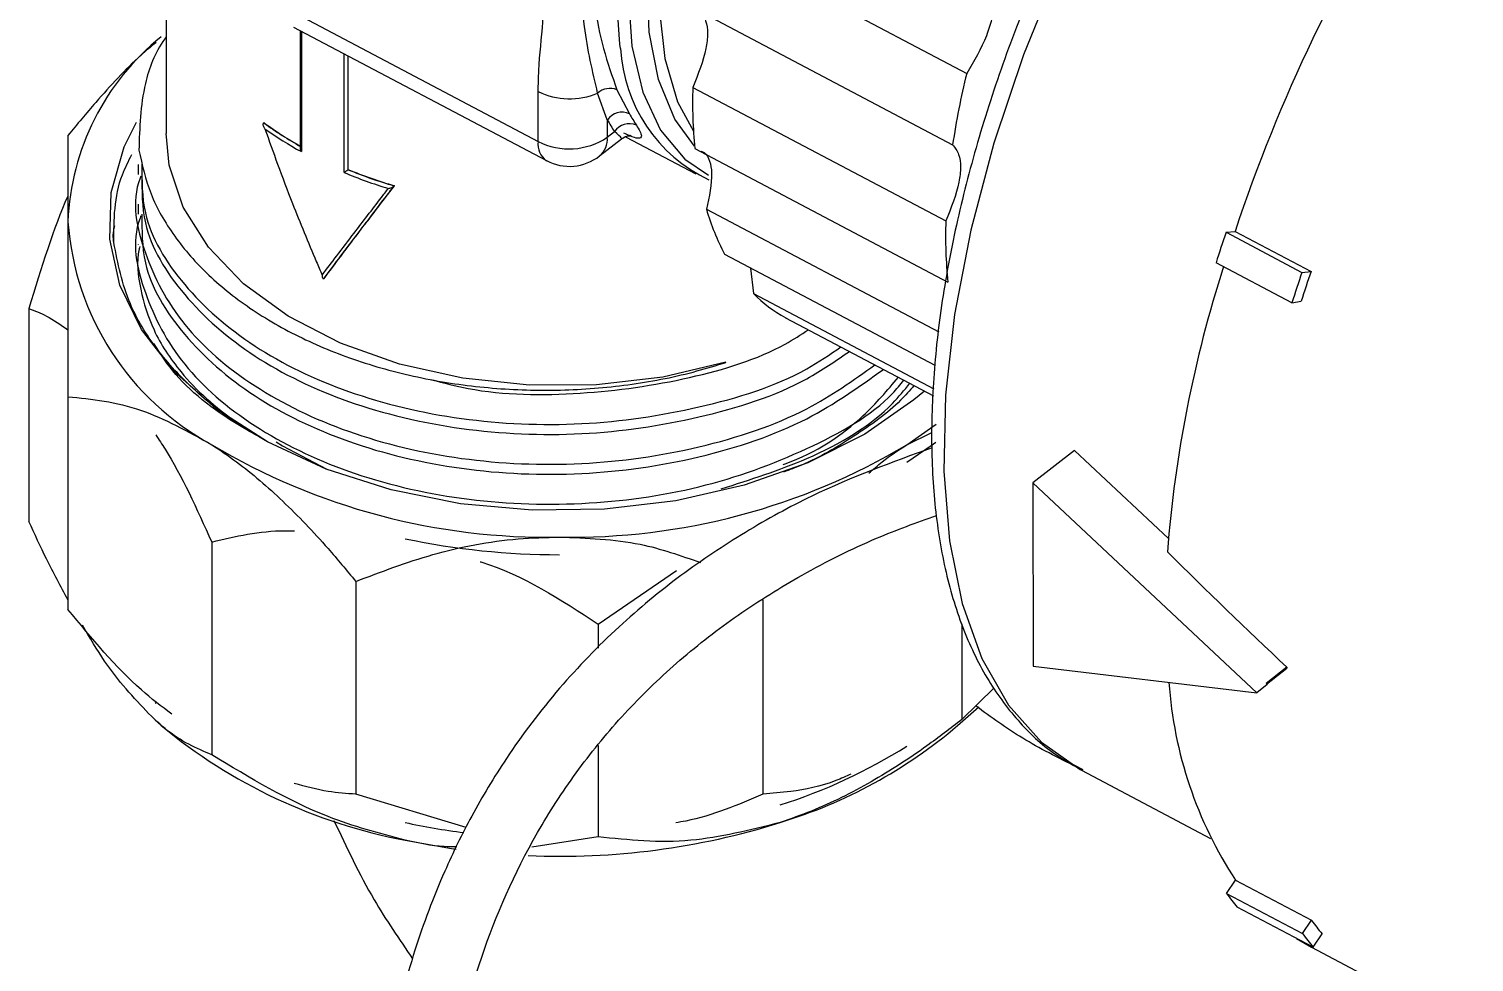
# Model space of a CAD drawing. Extents: x 75 to 2075, y 25 to 1460.
# Drawn here: x 415.2 to 478.2, y 1018.6 to 1059.3 of the extents above; entities that cross this region are included whole.
import ezdxf

# ---------------------------------------------------------------- set-up
doc = ezdxf.new("R2010")
doc.units = 0
doc.header["$LTSCALE"] = 5
doc.linetypes.add('SLD-KATı', pattern=[0])
doc.layers.get('0').update_dxf_attribs({"linetype": 'CONTINUOUS'})

msp = doc.modelspace()

# ---------------------------------------------------------------- linework, layer by layer
at = {"color": 7, "linetype": 'SLD-KATı'}
for p, q in [((421.21, 1099.589), (421.21, 1054.715)), ((445.083, 1063.164), (456.117, 1057.34)), ((426.396, 1060.194), (437.429, 1054.369)), ((444.471, 1060.05), (455.504, 1054.226)), ((426.757, 1059.361), (437.79, 1053.536)), ((427.057, 1059.202), (427.057, 1054.066)), ((429.15, 1053.148), (429.15, 1058.097)), ((437.429, 1054.369), (437.429, 1056.548)), ((440.445, 1055.319), (440.023, 1056.486)), ((440.862, 1056.628), (441.408, 1055.58)), ((444.171, 1056.731), (455.204, 1050.906)), ((425.456, 1055.17), (425.467, 1055.181)), ((425.476, 1055.188), (425.467, 1055.181)), ((440.445, 1055.319), (440.445, 1054.558)), ((440.108, 1053.742), (441.067, 1054.49)), ((440.445, 1054.558), (440.76, 1054.803)), ((441.234, 1054.575), (444.298, 1052.958)), ((444.263, 1054.067), (455.296, 1048.243)), ((419.982, 1053.374), (419.982, 1052.939)), ((429.131, 1053.133), (429.141, 1053.141)), ((429.15, 1053.148), (429.141, 1053.141)), ((431.149, 1052.437), (431.128, 1052.42)), ((431.158, 1052.444), (431.149, 1052.437)), ((419.982, 1051.635), (419.982, 1051.2)), ((444.768, 1051.415), (454.902, 1046.065)), ((467.426, 1050.411), (467.822, 1050.454)), ((467.426, 1050.411), (470.736, 1048.664)), ((467.822, 1050.454), (471.132, 1048.707)), ((419.982, 1049.895), (419.982, 1049.879)), ((445.556, 1049.462), (454.723, 1044.622)), ((446.691, 1048.849), (446.816, 1047.737)), ((470.301, 1047.34), (466.991, 1049.087)), ((470.736, 1048.664), (471.132, 1048.707)), ((428.083, 1048.398), (428.09, 1048.403)), ((428.095, 1048.408), (428.09, 1048.403)), ((446.816, 1047.737), (454.679, 1043.586)), ((415.221, 1047.085), (415.221, 1037.807)), ((470.301, 1047.34), (470.705, 1047.407)), ((448.222, 1046.686), (454.666, 1043.284)), ((445.617, 1044.74), (445.612, 1044.747)), ((416.924, 1043.244), (416.924, 1033.967)), ((453.505, 1041.15), (454.779, 1042.043)), ((453.505, 1041.15), (454.597, 1041.681)), ((460.817, 1040.899), (459.002, 1039.481)), ((464.91, 1037.064), (460.817, 1040.899)), ((468.763, 1030.334), (459.002, 1039.481)), ((459.002, 1039.481), (459.008, 1031.489)), ((423.196, 1036.905), (423.196, 1027.628)), ((440.05, 1033.327), (443.463, 1035.657)), ((429.477, 1035.188), (429.477, 1025.91)), ((447.229, 1034.39), (447.229, 1025.91)), ((440.05, 1033.327), (440.05, 1032.271)), ((455.909, 1033.338), (455.909, 1029.168)), ((459.008, 1031.489), (468.763, 1030.334)), ((470.077, 1031.445), (469.169, 1030.736)), ((469.193, 1030.714), (470.077, 1031.404)), ((457.316, 1030.543), (455.909, 1029.168)), ((469.218, 1030.689), (468.763, 1030.334)), ((420.725, 1029.904), (420.762, 1029.871)), ((455.718, 1028.904), (456.644, 1029.725)), ((420.724, 1029.138), (420.987, 1028.904)), ((440.05, 1028.028), (440.05, 1024.049)), ((461.121, 1026.953), (466.746, 1023.984)), ((434.288, 1024.455), (429.477, 1025.91)), ((440.05, 1024.049), (437.148, 1023.602)), ((467.449, 1021.579), (467.845, 1022.156)), ((467.845, 1022.156), (471.155, 1020.409)), ((467.449, 1021.579), (470.759, 1019.832)), ((471.225, 1019.233), (467.915, 1020.98)), ((470.759, 1019.832), (471.155, 1020.409)), ((471.225, 1019.233), (471.613, 1019.821)), ((470.493, 1019.62), (471.154, 1019.234)), ((471.154, 1019.234), (481.403, 1013.823))]:
    msp.add_line(p, q, dxfattribs=at)
at = {"color": 8, "linetype": 'SLD-KATı'}
for p, q in [((427.102, 1059.178), (427.102, 1053.93)), ((428.962, 1053.018), (428.962, 1058.197)), ((429.131, 1058.107), (429.131, 1053.133))]:
    msp.add_line(p, q, dxfattribs=at)
at = {"color": 8, "linetype": 'SLD-KATı', "flags": 128}
for points in [[(494.168, 1090.271), (493.581, 1090.525), (491.544, 1091.051), (489.313, 1091.12), (486.92, 1090.732), (484.4, 1089.892), (481.786, 1088.612), (479.117, 1086.909), (476.429, 1084.809), (473.76, 1082.339), (471.148, 1079.536), (468.629, 1076.437), (466.239, 1073.087), (464.011, 1069.534), (461.976, 1065.825), (460.164, 1062.015), (458.599, 1058.155), (457.304, 1054.301), (456.296, 1050.507), (455.59, 1046.825), (455.195, 1043.307), (455.118, 1040.003), (455.36, 1036.96), (455.916, 1034.219), (456.779, 1031.82), (457.937, 1029.796), (459.374, 1028.175), (461.07, 1026.98), (461.121, 1026.953)], [(444.253, 1054.169), (443.389, 1055.345), (442.672, 1057.068), (442.267, 1059.144), (442.186, 1061.52), (442.43, 1064.134), (442.992, 1066.917), (443.859, 1069.799), (445.008, 1072.705), (446.409, 1075.558), (448.025, 1078.286), (449.816, 1080.818), (451.734, 1083.088), (453.73, 1085.037), (455.752, 1086.615), (457.748, 1087.781), (459.666, 1088.505), (461.457, 1088.768), (462.663, 1088.663)], [(441.022, 1058.432), (440.995, 1058.61), (440.834, 1060.952), (440.995, 1063.546), (441.474, 1066.326), (442.258, 1069.226), (443.33, 1072.172), (444.662, 1075.094), (446.221, 1077.918), (447.969, 1080.576), (449.864, 1083.002), (451.858, 1085.135), (453.902, 1086.925)], [(454.292, 1086.558), (452.268, 1084.787), (450.295, 1082.675), (448.42, 1080.274), (446.689, 1077.643), (445.146, 1074.848), (443.827, 1071.956), (442.767, 1069.039), (441.99, 1066.169), (441.516, 1063.417), (441.357, 1060.85), (441.516, 1058.532), (441.99, 1056.519), (442.767, 1054.861), (443.827, 1053.6), (444.859, 1052.899)], [(455.131, 1085.509), (453.137, 1083.758), (451.194, 1081.664), (449.354, 1079.281), (447.662, 1076.671), (446.165, 1073.9), (444.9, 1071.042), (443.899, 1068.17), (443.19, 1065.358), (442.789, 1062.679), (442.709, 1060.203), (442.95, 1057.993), (443.507, 1056.108), (444.201, 1054.819)]]:
    msp.add_lwpolyline(points, dxfattribs=at)
at = {"color": 7, "linetype": 'SLD-KATı', "flags": 128}
for points in [[(454.274, 1043.491), (453.815, 1043.1), (451.672, 1041.609), (449.183, 1040.357), (446.414, 1039.379), (443.437, 1038.697), (440.327, 1038.332), (437.167, 1038.291), (434.037, 1038.576), (431.019, 1039.18), (428.191, 1040.086), (425.626, 1041.272), (423.391, 1042.707), (421.543, 1044.353), (420.13, 1046.168), (419.19, 1048.105), (418.746, 1050.114), (418.809, 1052.143), (419.379, 1054.138), (419.908, 1055.211)], [(445.612, 1044.747), (442.859, 1044.099), (439.975, 1043.761), (437.044, 1043.744), (434.151, 1044.047), (431.381, 1044.663), (428.814, 1045.572), (426.527, 1046.749), (424.585, 1048.159), (423.046, 1049.76), (421.955, 1051.506), (421.343, 1053.346), (421.21, 1054.715)], [(425.998, 1041.277), (426.287, 1041.097), (428.214, 1040.077)], [(453.505, 1040.382), (454.573, 1041.12), (454.765, 1041.265)], [(431.623, 1023.904), (433.649, 1023.544), (433.857, 1023.514)]]:
    msp.add_lwpolyline(points, dxfattribs=at)
at = {"color": 7, "linetype": 'SLD-KATı'}
for centre, radius, start, end in [((534.968, 1028.245), 70.723, 132.34411, 161.69818), ((427.791, 1050.45), 10.875, 128.72756, 177.75619), ((447.737, 1058.784), 6.724, 182.99336, 244.79766), ((490.105, 1049.033), 34.989, 166.26632, 171.46526), ((438.794, 1059.335), 3.103, 243.89895, 293.33821), ((440.562, 1055.854), 0.831, 68.87271, 130.45123), ((464.892, 1056.112), 20.73, 178.28831, 185.66008), ((441.087, 1054.859), 0.789, 65.96812, 144.41087), ((434.819, 1068.037), 15.898, 233.96537, 240.90463), ((434.822, 1068.032), 15.884, 233.95785, 240.90313), ((446.622, 1058.736), 7.06, 208.95605, 213.85716), ((441.401, 1054.378), 0.769, 66.16264, 146.46279), ((447.378, 1058.883), 6.822, 208.95527, 213.85669), ((434.9, 1068.152), 16.22, 234.63906, 241.26401), ((438.776, 1057.032), 2.985, 243.16083, 303.99381), ((438.79, 1055.431), 2.143, 242.17031, 307.96689), ((437.243, 1073.031), 21.477, 247.83601, 253.51401), ((437.245, 1073.025), 21.463, 247.84084, 253.52313), ((437.176, 1072.846), 21.462, 247.49942, 252.99072), ((454.606, 1054.247), 10.237, 196.06157, 207.86692), ((428.912, 1051.724), 12.017, 184.04795, 241.6251), ((475.922, 1050.287), 20.727, 178.28783, 185.66056), ((533.277, 1028.057), 69.542, 161.24953, 162.39791), ((519.007, 1032.258), 54.305, 162.13918, 175.54371), ((535.779, 1026.761), 68.27, 161.24967, 162.39779), ((536.603, 1026.304), 69.559, 161.24946, 162.39756), ((451.044, 1051.929), 5.954, 224.76019, 241.71285), ((437.808, 1065.585), 28.468, 239.12774, 271.0961), ((438.897, 1065.585), 28.468, 268.9039, 300.87226), ((438.323, 1068.952), 32.598, 258.13925, 270.05306), ((499.658, 1031.196), 29.582, 179.51732, 179.59591), ((482.895, 1032.038), 18.005, 183.98387, 213.28935), ((435.983, 1046.991), 23.495, 230.3394, 259.30513), ((441.765, 1045.24), 21.484, 286.81354, 310.50211), ((440.713, 1048.351), 24.034, 287.59833, 302.15759), ((438.202, 1055.785), 31.801, 258.06037, 262.74054), ((438.41, 1055.089), 31.885, 267.46573, 287.46443), ((476.556, 1028.194), 11.256, 215.98901, 219.85589), ((480.091, 1026.899), 11.045, 215.98845, 219.85622), ((479.858, 1026.44), 11.246, 215.98861, 219.85889)]:
    msp.add_arc(centre, radius, start, end, dxfattribs=at)
at = {"color": 8, "linetype": 'SLD-KATı'}
for centre, radius, start, end in [((438.301, 1054.252), 0.88, 172.36605, 234.48564), ((439.473, 1054.482), 0.975, 310.66389, 4.47871)]:
    msp.add_arc(centre, radius, start, end, dxfattribs=at)
at = {"color": 7, "linetype": 'SLD-KATı'}
for major_axis, start_param, end_param in [((72.06, -65.317), 4.573028, 4.647878), ((74.779, -67.782), 4.648281, 4.64895)]:
    msp.add_ellipse((494.907, 1049.503), major_axis=major_axis, ratio=0.309675, start_param=start_param, end_param=end_param, dxfattribs=at)
for points, knots in [([(494.127, 1090.283), (494.108, 1090.295), (493.499, 1090.671), (492.103, 1091.039), (489.979, 1091.344), (487.692, 1091.19), (485.288, 1090.636), (482.78, 1089.667), (480.206, 1088.294), (477.602, 1086.538), (475.005, 1084.426), (472.448, 1081.989), (469.962, 1079.261), (467.576, 1076.276), (465.317, 1073.072), (463.212, 1069.69), (461.288, 1066.17), (459.567, 1062.556), (458.071, 1058.894), (456.819, 1055.228), (455.827, 1051.602), (455.109, 1048.061), (454.676, 1044.644), (454.537, 1041.394), (454.698, 1038.348), (455.164, 1035.543), (455.94, 1033.02), (457.018, 1030.813), (458.397, 1028.989), (459.792, 1027.688), (460.806, 1027.174), (461.184, 1026.982)], [0, 0, 0, 0, 0.001116, 0.035523, 0.069954, 0.104869, 0.140488, 0.176706, 0.213266, 0.249939, 0.286578, 0.323147, 0.359646, 0.396086, 0.432482, 0.468847, 0.505198, 0.541548, 0.577907, 0.614289, 0.65071, 0.687186, 0.723735, 0.760373, 0.797112, 0.833942, 0.870785, 0.907437, 0.943596, 0.979001, 1, 1, 1, 1]), ([(437.429, 1056.548), (437.435, 1056.854), (437.456, 1057.896), (437.712, 1059.878), (437.75, 1062.766), (437.498, 1065.501), (437.445, 1067.063), (437.429, 1067.527)], [0, 0, 0, 0, 0.084434, 0.287276, 0.581073, 0.875609, 1, 1, 1, 1]), ([(440.023, 1056.486), (439.8, 1057.43), (439.325, 1059.432), (439.269, 1063.111), (439.763, 1065.964), (440.023, 1067.465)], [0, 0, 0, 0, 0.29737, 0.630596, 1, 1, 1, 1]), ([(440.862, 1067.239), (440.622, 1066.41), (439.993, 1064.237), (439.835, 1061.946), (439.976, 1059.167), (440.449, 1057.81), (440.862, 1056.628)], [0, 0, 0, 0, 0.208044, 0.545374, 0.604141, 1, 1, 1, 1]), ([(457.191, 1061.002), (457.234, 1060.805), (457.316, 1060.434), (457.222, 1059.715), (456.894, 1058.653), (456.438, 1057.882), (456.117, 1057.34)], [0, 0, 0, 0, 0.2090057, 0.3953286, 0.5749392, 1, 1, 1, 1]), ([(444.471, 1060.05), (444.57, 1059.926), (444.759, 1059.69), (444.836, 1059.1), (444.73, 1058.129), (444.402, 1057.308), (444.171, 1056.731)], [0, 0, 0, 0, 0.209003, 0.395332, 0.574936, 1, 1, 1, 1]), ([(421.21, 1058.931), (421.188, 1058.901), (420.716, 1058.265), (420.098, 1056.609), (420.047, 1054.967), (420.017, 1053.996)], [0, 0, 0, 0, 0.01961, 0.420712, 1, 1, 1, 1]), ([(420.764, 1058.691), (420.546, 1058.509), (419.635, 1057.751), (418.351, 1056.348), (417.325, 1055.119), (416.924, 1054.638)], [0, 0, 0, 0, 0.1609632, 0.6716297, 1, 1, 1, 1]), ([(425.514, 1054.924), (425.513, 1054.925), (425.486, 1054.964), (425.452, 1055.027), (425.436, 1055.104), (425.44, 1055.147), (425.451, 1055.164), (425.456, 1055.17)], [0, 0, 0, 0, 0.0101183, 0.5021245, 0.7533133, 0.8973688, 1, 1, 1, 1]), ([(416.924, 1054.638), (416.924, 1054.35), (416.924, 1053.765), (416.924, 1052.392), (416.924, 1051.243), (416.924, 1050.875)], [0, 0, 0, 0, 0.396747, 0.806753, 1, 1, 1, 1]), ([(425.514, 1054.924), (425.695, 1054.411), (426.081, 1053.318), (426.819, 1051.383), (427.477, 1049.774), (427.924, 1048.744), (428.009, 1048.547)], [0, 0, 0, 0, 0.236769, 0.503368, 0.905045, 1, 1, 1, 1]), ([(441.062, 1054.485), (441.141, 1054.534), (441.287, 1054.623), (441.448, 1054.627), (441.495, 1054.617), (441.457, 1054.627), (441.437, 1054.632)], [0, 0, 0, 0, 0.286621, 0.5231069, 0.742794, 1, 1, 1, 1]), ([(418.927, 1049.956), (418.929, 1050.96), (418.932, 1052.272), (419.562, 1053.51), (419.71, 1053.801)], [0, 0, 0, 0, 0.76502, 1, 1, 1, 1]), ([(420.017, 1053.996), (420.158, 1053.355), (420.443, 1052.066), (421.507, 1050.223), (422.998, 1048.508), (424.933, 1046.984), (427.23, 1045.684), (429.844, 1044.661), (432.666, 1043.943), (435.611, 1043.554), (438.59, 1043.481), (441.541, 1043.741), (443.891, 1044.204), (445.199, 1044.61), (445.617, 1044.74)], [0, 0, 0, 0, 0.08743, 0.175621, 0.263811, 0.352001, 0.440188, 0.528333, 0.616479, 0.702278, 0.788077, 0.87393, 0.95977, 1, 1, 1, 1]), ([(427.102, 1053.93), (427.102, 1053.931), (427.092, 1053.946), (427.074, 1053.982), (427.058, 1054.029), (427.059, 1054.059), (427.059, 1054.066)], [0, 0, 0, 0, 0.018525, 0.370594, 0.838693, 1, 1, 1, 1]), ([(444.52, 1053.955), (444.573, 1053.937), (444.752, 1053.875), (444.923, 1053.54), (445.056, 1052.765), (444.887, 1051.972), (444.768, 1051.415)], [0, 0, 0, 0, 0.089285, 0.303807, 0.510604, 1, 1, 1, 1]), ([(455.504, 1054.226), (455.604, 1054.101), (455.792, 1053.866), (455.869, 1053.275), (455.763, 1052.304), (455.435, 1051.483), (455.204, 1050.906)], [0, 0, 0, 0, 0.209003, 0.395327, 0.57494, 1, 1, 1, 1]), ([(420.15, 1053.378), (420.146, 1052.667), (420.138, 1050.847), (421.825, 1048.057), (424.869, 1045.355), (429.076, 1043.317), (434.014, 1042.138), (439.335, 1041.9), (444.513, 1042.674), (448.436, 1043.905), (450.148, 1045.085), (450.629, 1045.416)], [0, 0, 0, 0, 0.079995, 0.204832, 0.329937, 0.452546, 0.577958, 0.702276, 0.825379, 0.951006, 1, 1, 1, 1]), ([(429.131, 1053.133), (429.123, 1053.125), (429.106, 1053.11), (429.07, 1053.083), (429.025, 1053.053), (428.988, 1053.031), (428.967, 1053.02), (428.963, 1053.018), (428.962, 1053.018)], [0, 0, 0, 0, 0.161168, 0.321264, 0.56526, 0.89607, 0.988107, 1, 1, 1, 1]), ([(420.106, 1052.866), (420.094, 1052.834), (419.66, 1051.752), (420.169, 1049.456), (421.758, 1046.321), (424.887, 1043.615), (429.07, 1041.579), (434.017, 1040.398), (439.33, 1040.165), (444.532, 1040.92), (449.015, 1042.419), (451.17, 1043.958), (452.114, 1044.632)], [0, 0, 0, 0, 0.003372, 0.115418, 0.229389, 0.343605, 0.455541, 0.570037, 0.683533, 0.795921, 0.910613, 1, 1, 1, 1]), ([(420.15, 1052.942), (420.146, 1052.231), (420.138, 1050.411), (421.825, 1047.622), (424.869, 1044.92), (429.075, 1042.883), (434.014, 1041.703), (439.334, 1041.466), (444.519, 1042.235), (448.58, 1043.535), (450.403, 1044.804), (451, 1045.22)], [0, 0, 0, 0, 0.07899, 0.202325, 0.325923, 0.447056, 0.570958, 0.693779, 0.8154, 0.939515, 1, 1, 1, 1]), ([(416.924, 1052.015), (416.917, 1051.998), (416.311, 1050.652), (415.762, 1048.857), (415.221, 1047.085)], [0, 0, 0, 0, 0.01233, 1, 1, 1, 1]), ([(428.009, 1048.547), (428.22, 1048.825), (428.673, 1049.425), (429.528, 1050.543), (430.286, 1051.528), (430.795, 1052.19), (430.897, 1052.323)], [0, 0, 0, 0, 0.230615, 0.497324, 0.899361, 1, 1, 1, 1]), ([(431.128, 1052.42), (430.998, 1052.249), (430.462, 1051.546), (429.682, 1050.522), (428.801, 1049.359), (428.322, 1048.718), (428.083, 1048.398)], [0, 0, 0, 0, 0.121785, 0.500128, 0.751092, 1, 1, 1, 1]), ([(428.095, 1048.408), (428.337, 1048.73), (428.82, 1049.375), (429.827, 1050.702), (430.626, 1051.747), (431.158, 1052.444)], [0, 0, 0, 0, 0.250325, 0.500655, 1, 1, 1, 1]), ([(430.897, 1052.323), (430.898, 1052.323), (430.916, 1052.327), (430.964, 1052.339), (431.031, 1052.363), (431.092, 1052.393), (431.118, 1052.412), (431.128, 1052.42)], [0, 0, 0, 0, 0.010541, 0.260519, 0.641546, 0.852286, 1, 1, 1, 1]), ([(416.924, 1050.875), (416.924, 1050.051), (416.924, 1047.888), (416.924, 1045.019), (416.924, 1043.244)], [0, 0, 0, 0, 0.3814197, 1, 1, 1, 1]), ([(418.927, 1049.956), (418.913, 1050.068), (418.88, 1050.319), (418.933, 1050.568), (418.962, 1050.706)], [0, 0, 0, 0, 0.445986, 1, 1, 1, 1]), ([(420.106, 1051.127), (420.094, 1051.095), (419.66, 1050.013), (420.169, 1047.717), (421.758, 1044.582), (424.887, 1041.876), (429.07, 1039.84), (434.02, 1038.658), (439.319, 1038.431), (444.572, 1039.161), (449.192, 1040.865), (452.234, 1042.565), (453.219, 1043.769), (453.378, 1043.964)], [0, 0, 0, 0, 0.003227, 0.110465, 0.219546, 0.32886, 0.435992, 0.545574, 0.6542, 0.761765, 0.871535, 0.979242, 1, 1, 1, 1]), ([(420.15, 1051.203), (420.146, 1050.492), (420.138, 1048.672), (421.825, 1045.883), (424.869, 1043.181), (429.075, 1041.144), (434.016, 1039.963), (439.329, 1039.731), (444.535, 1040.483), (449.161, 1042.047), (451.427, 1043.675), (452.485, 1044.436)], [0, 0, 0, 0, 0.075349, 0.192998, 0.310899, 0.426447, 0.544637, 0.661796, 0.777811, 0.896204, 1, 1, 1, 1]), ([(425.528, 1041.341), (425.303, 1041.471), (424.177, 1042.123), (422.466, 1043.407), (420.741, 1045.295), (419.413, 1047.458), (419.102, 1049.057), (418.927, 1049.956)], [0, 0, 0, 0, 0.059184, 0.296901, 0.510788, 0.724676, 1, 1, 1, 1]), ([(420.053, 1049.786), (420.045, 1049.754), (419.887, 1049.144), (420.057, 1047.903), (420.602, 1046.086), (421.914, 1044.081), (423.658, 1042.474), (425.113, 1041.592), (425.528, 1041.341)], [0, 0, 0, 0, 0.010579, 0.198507, 0.39164, 0.601745, 0.886635, 1, 1, 1, 1]), ([(428.009, 1048.547), (428.009, 1048.546), (428.009, 1048.515), (428.014, 1048.463), (428.03, 1048.412), (428.051, 1048.392), (428.068, 1048.389), (428.079, 1048.396), (428.083, 1048.398)], [0, 0, 0, 0, 0.00922, 0.36881, 0.679277, 0.835662, 0.928622, 1, 1, 1, 1]), ([(415.221, 1047.085), (415.475, 1046.991), (416.022, 1046.789), (416.609, 1046.381), (416.924, 1046.162)], [0, 0, 0, 0, 0.463511, 1, 1, 1, 1]), ([(425.528, 1041.341), (425.223, 1041.511), (423.723, 1042.349), (421.851, 1043.712), (420.963, 1045.107), (420.669, 1045.568)], [0, 0, 0, 0, 0.146211, 0.718133, 1, 1, 1, 1]), ([(432.782, 1043.983), (433.308, 1043.845), (435.337, 1043.314), (439.292, 1043.276), (444.006, 1043.951), (447.436, 1045.004), (448.887, 1045.947), (449.217, 1046.161)], [0, 0, 0, 0, 0.0977891, 0.3772389, 0.6539599, 0.9214175, 1, 1, 1, 1]), ([(445.41, 1039.226), (446.682, 1039.629), (449.529, 1040.531), (452.341, 1042.223), (453.396, 1043.532), (453.635, 1043.828)], [0, 0, 0, 0, 0.384626, 0.86064, 1, 1, 1, 1]), ([(448.115, 1040.288), (448.145, 1040.299), (449.546, 1040.784), (451.421, 1042.065), (452.655, 1043.52), (453.138, 1044.091)], [0, 0, 0, 0, 0.013172, 0.613095, 1, 1, 1, 1]), ([(453.817, 1043.733), (453.628, 1043.514), (452.922, 1042.699), (451.255, 1041.521), (449.517, 1040.472), (448.388, 1040.052), (448.134, 1039.958)], [0, 0, 0, 0, 0.140702, 0.524566, 0.893131, 1, 1, 1, 1]), ([(416.924, 1043.244), (417.97, 1043.139), (419.953, 1042.939), (422.158, 1041.724), (423.201, 1041.15)], [0, 0, 0, 0, 0.527508, 1, 1, 1, 1]), ([(420.753, 1041.579), (420.89, 1041.375), (421.759, 1040.083), (422.539, 1038.358), (423.196, 1036.905)], [0, 0, 0, 0, 0.158147, 1, 1, 1, 1]), ([(423.201, 1041.15), (423.561, 1040.907), (424.603, 1040.203), (426.324, 1038.711), (428.052, 1036.907), (429.076, 1035.671), (429.477, 1035.188)], [0, 0, 0, 0, 0.163832, 0.474631, 0.794388, 1, 1, 1, 1]), ([(451.851, 1039.906), (452.042, 1040.075), (452.586, 1040.555), (453.144, 1040.916), (453.505, 1041.15)], [0, 0, 0, 0, 0.352153, 1, 1, 1, 1]), ([(454.613, 1041.016), (452.863, 1040.384), (450.146, 1039.402), (446.458, 1037.375), (443.617, 1035.486), (440.859, 1033.211), (438.263, 1030.528), (436.137, 1027.715), (434.522, 1025.021), (433.159, 1022.224), (431.965, 1019.032), (431.04, 1015.475), (430.494, 1012.102), (430.245, 1009.198), (430.172, 1006.666), (430.222, 1004.126), (430.422, 1001.321), (430.828, 998.125), (431.501, 994.537), (432.458, 990.817), (433.519, 987.49), (434.563, 984.726), (435.566, 982.37), (436.638, 980.093), (438.101, 977.302), (439.805, 974.489), (441.742, 971.743), (443.656, 969.36), (445.955, 966.926), (448.034, 965.147), (449.804, 963.895), (451.278, 963.022), (452.823, 962.284), (453.782, 961.981), (454.296, 961.819)], [0, 0, 0, 0, 0.055018, 0.085418, 0.115806, 0.146657, 0.179368, 0.213526, 0.240281, 0.265239, 0.300571, 0.338303, 0.374482, 0.404679, 0.428717, 0.454544, 0.483409, 0.516781, 0.554623, 0.595861, 0.631856, 0.660012, 0.681928, 0.704276, 0.729819, 0.767495, 0.791007, 0.817865, 0.849107, 0.887002, 0.909633, 0.9355, 0.965343, 1, 1, 1, 1]), ([(455.075, 964.568), (454.405, 964.791), (453.209, 965.188), (451.193, 966.348), (449.339, 967.731), (447.646, 969.27), (446.126, 970.874), (444.428, 972.901), (442.644, 975.364), (440.86, 978.241), (439.344, 981.047), (438.059, 983.771), (436.821, 986.765), (435.514, 990.48), (434.355, 994.77), (433.511, 999.319), (433.064, 1003.689), (432.994, 1008.415), (433.511, 1013.62), (434.888, 1019.117), (436.958, 1023.703), (439.26, 1027.172), (441.291, 1029.602), (443.6, 1031.815), (446.174, 1033.802), (449.064, 1035.587), (451.986, 1037.054), (453.931, 1037.752), (454.803, 1038.066)], [0, 0, 0, 0, 0.052212, 0.093205, 0.125992, 0.153046, 0.17619, 0.196616, 0.231396, 0.261259, 0.291864, 0.323329, 0.350868, 0.391311, 0.446552, 0.497437, 0.546881, 0.597152, 0.659317, 0.721006, 0.781717, 0.811902, 0.841568, 0.871145, 0.90149, 0.933539, 0.970209, 1, 1, 1, 1]), ([(416.924, 1034.385), (416.609, 1034.969), (416.022, 1036.057), (415.475, 1037.253), (415.221, 1037.807)], [0, 0, 0, 0, 0.536301, 1, 1, 1, 1]), ([(423.196, 1036.905), (424.229, 1037.152), (425.387, 1037.429), (426.667, 1037.393), (426.805, 1037.389)], [0, 0, 0, 0, 0.8917329, 1, 1, 1, 1]), ([(429.477, 1035.188), (430.581, 1035.609), (432.826, 1036.465), (435.88, 1037.051), (437.753, 1037.105), (438.353, 1037.122)], [0, 0, 0, 0, 0.396747, 0.806752, 1, 1, 1, 1]), ([(438.353, 1037.122), (439.548, 1037.08), (441.696, 1037.005), (443.643, 1036.316), (444.506, 1036.011)], [0, 0, 0, 0, 0.5565311, 1, 1, 1, 1]), ([(434.9, 1036.046), (434.922, 1036.039), (436.755, 1035.479), (438.412, 1034.396), (440.05, 1033.327)], [0, 0, 0, 0, 0.012487, 1, 1, 1, 1]), ([(421.451, 1029.4), (421.004, 1029.738), (419.402, 1030.955), (417.963, 1032.704), (416.924, 1033.967)], [0, 0, 0, 0, 0.278657, 1, 1, 1, 1]), ([(419.208, 1030.783), (418.979, 1031.084), (418.42, 1031.819), (417.875, 1032.736), (417.553, 1033.277)], [0, 0, 0, 0, 0.409607, 1, 1, 1, 1]), ([(423.196, 1027.628), (422.531, 1027.91), (421.271, 1028.445), (419.87, 1030.033), (419.208, 1030.783)], [0, 0, 0, 0, 0.527507, 1, 1, 1, 1]), ([(455.909, 1029.168), (455.403, 1028.778), (454.13, 1027.798), (451.948, 1026.396), (449.775, 1025.301), (448.434, 1024.833), (447.979, 1024.674)], [0, 0, 0, 0, 0.2056139, 0.5170122, 0.8361667, 1, 1, 1, 1]), ([(460.914, 1027.091), (460.103, 1027.499), (458.487, 1028.31), (457.182, 1029.268), (456.532, 1029.745)], [0, 0, 0, 0, 0.502526, 1, 1, 1, 1]), ([(431.623, 1023.904), (430.494, 1024.206), (427.535, 1024.996), (424.854, 1026.622), (423.196, 1027.628)], [0, 0, 0, 0, 0.381419, 1, 1, 1, 1]), ([(451.071, 1026.787), (450.852, 1026.688), (449.94, 1026.277), (448.655, 1026.031), (447.63, 1025.944), (447.229, 1025.91)], [0, 0, 0, 0, 0.161596, 0.671878, 1, 1, 1, 1]), ([(429.477, 1025.91), (429.077, 1025.936), (428.213, 1025.992), (427.285, 1026.245), (426.786, 1026.381)], [0, 0, 0, 0, 0.461941, 1, 1, 1, 1]), ([(447.229, 1025.91), (446.141, 1025.444), (444.921, 1024.921), (443.573, 1024.685), (443.427, 1024.66)], [0, 0, 0, 0, 0.891736, 1, 1, 1, 1]), ([(428.523, 1024.76), (429.073, 1023.593), (430.056, 1021.503), (431.374, 1019.576), (431.956, 1018.725)], [0, 0, 0, 0, 0.558475, 1, 1, 1, 1]), ([(447.979, 1024.674), (446.663, 1024.344), (443.876, 1023.645), (441.371, 1023.91), (440.05, 1024.049)], [0, 0, 0, 0, 0.4724916, 1, 1, 1, 1]), ([(433.876, 1023.614), (433.694, 1023.614), (432.96, 1023.614), (432.197, 1023.78), (431.623, 1023.904)], [0, 0, 0, 0, 0.247885, 1, 1, 1, 1])]:
    msp.add_open_spline(points, degree=3, knots=knots, dxfattribs=at)
at = {"color": 8, "linetype": 'SLD-KATı'}
for points, knots in [([(441.712, 1055.082), (441.818, 1054.902), (441.927, 1054.718), (441.936, 1054.541), (441.838, 1054.481), (441.537, 1054.562), (441.253, 1054.697), (441.172, 1054.736)], [0, 0, 0, 0, 0.347975, 0.355257, 0.663182, 0.902868, 1, 1, 1, 1]), ([(441.042, 1054.522), (441.051, 1054.519), (441.082, 1054.511), (440.892, 1054.683), (440.76, 1054.803)], [0, 0, 0, 0, 0.302525, 1, 1, 1, 1])]:
    msp.add_open_spline(points, degree=3, knots=knots, dxfattribs=at)

doc.saveas('drawing.dxf')
